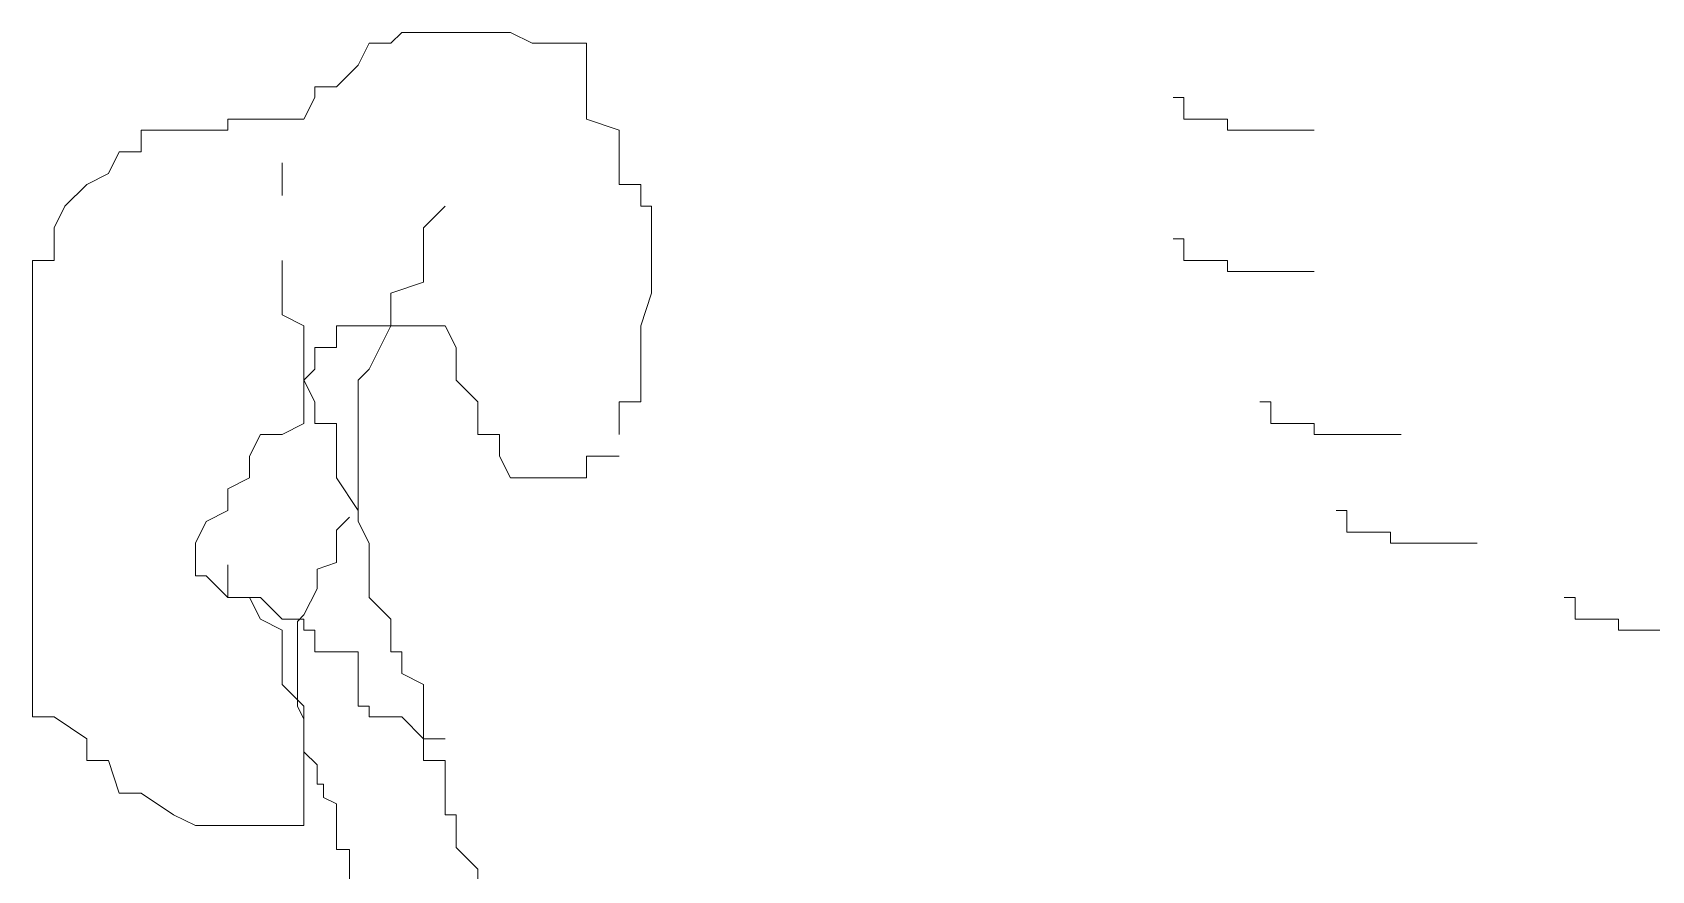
# Model space of a CAD drawing. Header units: millimetres. Extents: x 71641 to 191108, y -23091 to 29972.
# Drawn here: x 158798.08 to 158841.29, y -16670.05 to -16647.69 of the extents above; entities that cross this region are included whole.
import ezdxf

# ---------------------------------------------------------------- set-up
doc = ezdxf.new("R2010")
doc.units = ezdxf.units.MM
doc.layers.add('8', color=8, linetype='Continuous', lineweight=0)

msp = doc.modelspace()

# ---------------------------------------------------------------- linework, layer by layer
at = {"layer": '8'}
for p, q in [((158804.746, -16652.034), (158804.746, -16651.165)), ((158808.515, -16652.904), (158809.095, -16652.324)), ((158808.515, -16654.354), (158808.515, -16652.904)), ((158804.746, -16655.223), (158804.746, -16653.774)), ((158807.645, -16654.644), (158808.515, -16654.354)), ((158807.645, -16655.513), (158807.645, -16654.644)), ((158805.326, -16655.513), (158804.746, -16655.223)), ((158805.326, -16656.963), (158805.326, -16655.513)), ((158807.065, -16656.673), (158807.645, -16655.513)), ((158806.775, -16656.963), (158807.065, -16656.673)), ((158805.616, -16657.543), (158805.326, -16656.963)), ((158806.775, -16660.442), (158806.775, -16656.963)), ((158805.616, -16658.122), (158805.616, -16657.543)), ((158806.196, -16658.122), (158805.616, -16658.122)), ((158806.196, -16659.572), (158806.196, -16658.122)), ((158806.775, -16660.442), (158806.196, -16659.572)), ((158806.196, -16660.963), (158806.544, -16660.616)), ((158806.775, -16660.731), (158806.775, -16660.442)), ((158807.065, -16661.311), (158806.775, -16660.731)), ((158806.196, -16661.833), (158806.196, -16660.963)), ((158807.065, -16662.761), (158807.065, -16661.311)), ((158803.297, -16662.761), (158803.297, -16661.891)), ((158805.674, -16662.007), (158806.196, -16661.833)), ((158805.674, -16662.529), (158805.674, -16662.007)), ((158804.166, -16662.761), (158803.297, -16662.761)), ((158804.746, -16663.341), (158804.166, -16662.761)), ((158805.326, -16663.225), (158805.674, -16662.529)), ((158807.645, -16663.341), (158807.065, -16662.761)), ((158805.326, -16663.341), (158804.746, -16663.341)), ((158805.152, -16663.399), (158805.326, -16663.225)), ((158805.326, -16663.63), (158805.326, -16663.341)), ((158807.645, -16664.21), (158807.645, -16663.341)), ((158805.152, -16665.486), (158805.152, -16663.399)), ((158805.616, -16663.63), (158805.326, -16663.63)), ((158805.616, -16664.21), (158805.616, -16663.63)), ((158806.775, -16664.21), (158805.616, -16664.21)), ((158806.775, -16665.66), (158806.775, -16664.21)), ((158807.935, -16664.21), (158807.645, -16664.21)), ((158807.935, -16664.79), (158807.935, -16664.21)), ((158808.515, -16665.08), (158807.935, -16664.79)), ((158805.152, -16665.66), (158805.152, -16665.486)), ((158808.515, -16667.109), (158808.515, -16665.08)), ((158805.326, -16666.008), (158805.152, -16665.66)), ((158807.065, -16665.66), (158806.775, -16665.66)), ((158807.065, -16665.95), (158807.065, -16665.66)), ((158805.326, -16666.877), (158805.326, -16666.008)), ((158807.935, -16665.95), (158807.065, -16665.95)), ((158808.515, -16666.529), (158807.935, -16665.95)), ((158809.095, -16666.529), (158808.515, -16666.529)), ((158805.674, -16667.225), (158805.326, -16666.877)), ((158805.674, -16667.747), (158805.674, -16667.225)), ((158809.095, -16667.109), (158808.515, -16667.109)), ((158809.095, -16668.559), (158809.095, -16667.109)), ((158805.848, -16667.747), (158805.674, -16667.747)), ((158805.848, -16668.095), (158805.848, -16667.747)), ((158806.196, -16668.269), (158805.848, -16668.095)), ((158806.196, -16669.486), (158806.196, -16668.269)), ((158809.385, -16668.559), (158809.095, -16668.559)), ((158809.385, -16669.428), (158809.385, -16668.559)), ((158806.544, -16669.486), (158806.196, -16669.486)), ((158806.544, -16670.356), (158806.544, -16669.486)), ((158809.964, -16670.008), (158809.385, -16669.428)), ((158809.964, -16672.327), (158809.964, -16670.008))]:
    msp.add_line(p, q, dxfattribs=at)
for points in [[(158813.733, -16658.122), (158813.733, -16658.412), (158813.733, -16657.543), (158814.313, -16657.543), (158814.313, -16655.513), (158814.603, -16654.644), (158814.603, -16652.324), (158814.313, -16652.324), (158814.313, -16651.745), (158813.733, -16651.745), (158813.733, -16650.295), (158812.863, -16650.005), (158812.863, -16647.976), (158811.414, -16647.976), (158810.834, -16647.686), (158807.935, -16647.686), (158807.645, -16647.976), (158807.065, -16647.976), (158806.775, -16648.556), (158806.196, -16649.135), (158805.616, -16649.135), (158805.616, -16649.425), (158805.326, -16650.005), (158803.297, -16650.005), (158803.297, -16650.295), (158800.977, -16650.295), (158800.977, -16650.875), (158800.398, -16650.875), (158800.108, -16651.455), (158799.528, -16651.745), (158798.948, -16652.324), (158798.658, -16652.904), (158798.658, -16653.774), (158798.078, -16653.774), (158798.078, -16665.95), (158798.658, -16665.95), (158799.528, -16666.529), (158799.528, -16667.109), (158800.108, -16667.109), (158800.398, -16667.979), (158800.977, -16667.979), (158801.847, -16668.559), (158802.427, -16668.849), (158805.326, -16668.849), (158805.326, -16665.66), (158804.746, -16665.08), (158804.746, -16663.63), (158804.166, -16663.341), (158803.876, -16662.761), (158803.297, -16662.761), (158802.717, -16662.181), (158802.427, -16662.181), (158802.427, -16661.311), (158802.717, -16660.731), (158803.297, -16660.442), (158803.297, -16659.862), (158803.876, -16659.572), (158803.876, -16658.992), (158804.166, -16658.412), (158804.746, -16658.412), (158805.326, -16658.122), (158805.326, -16656.963), (158805.616, -16656.673), (158805.616, -16656.093), (158806.196, -16656.093), (158806.196, -16655.513), (158809.095, -16655.513), (158809.385, -16656.093), (158809.385, -16656.963), (158809.964, -16657.543), (158809.964, -16658.412), (158810.544, -16658.412), (158810.544, -16658.992), (158810.834, -16659.572), (158812.863, -16659.572), (158812.863, -16658.992), (158813.733, -16658.992)], [(158828.518, -16649.425), (158828.808, -16649.425), (158828.808, -16650.005), (158829.967, -16650.005), (158829.967, -16650.295), (158832.287, -16650.295)], [(158828.518, -16653.194), (158828.808, -16653.194), (158828.808, -16653.774), (158829.967, -16653.774), (158829.967, -16654.064), (158832.287, -16654.064)], [(158830.837, -16657.543), (158831.127, -16657.543), (158831.127, -16658.122), (158832.287, -16658.122), (158832.287, -16658.412), (158834.606, -16658.412)], [(158832.866, -16660.442), (158833.156, -16660.442), (158833.156, -16661.021), (158834.316, -16661.021), (158834.316, -16661.311), (158836.635, -16661.311)], [(158838.954, -16662.761), (158839.244, -16662.761), (158839.244, -16663.341), (158840.404, -16663.341), (158840.404, -16663.63), (158842.723, -16663.63)]]:
    msp.add_lwpolyline(points, dxfattribs=at)

doc.saveas('drawing.dxf')
